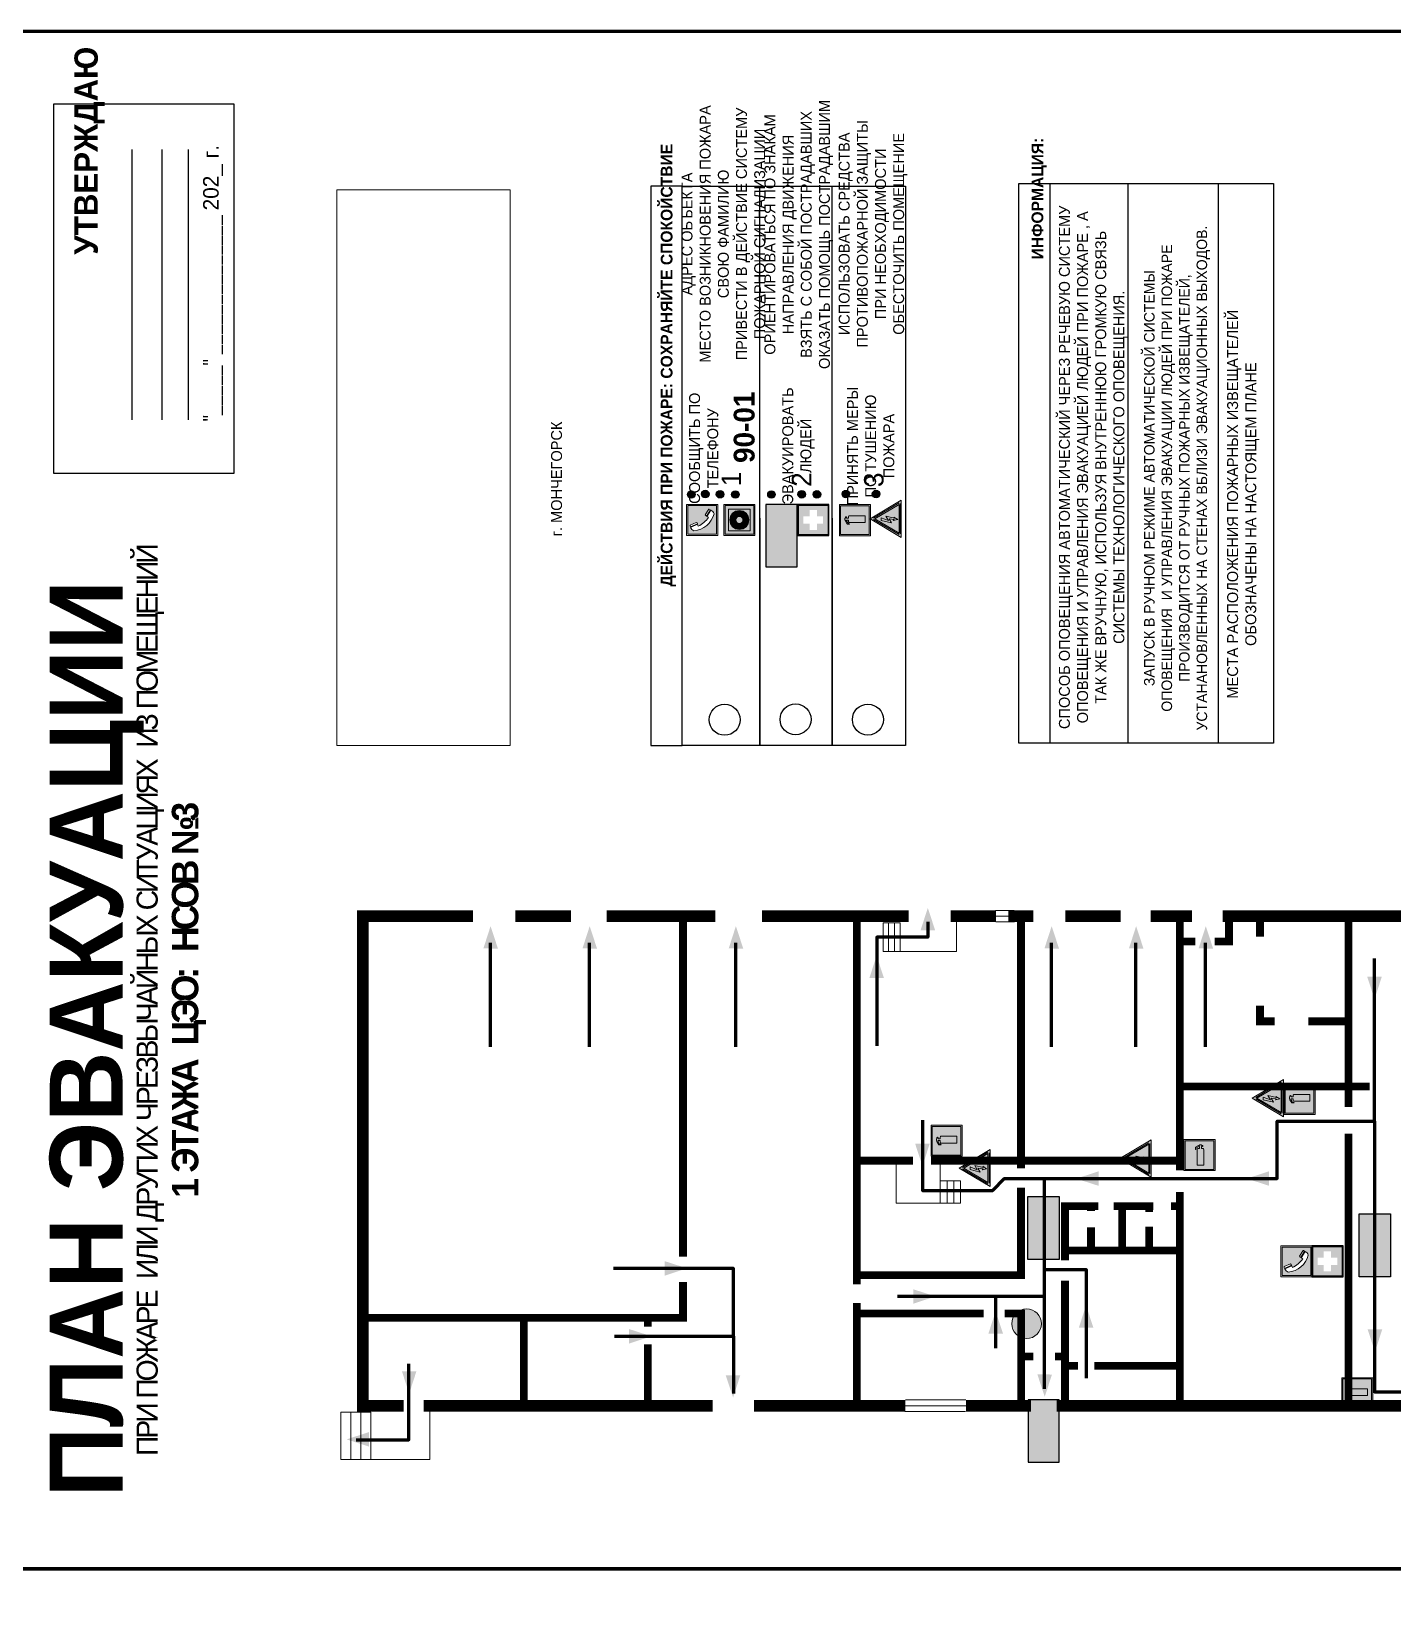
# Model space of a CAD drawing. Header units: millimetres. Extents: x 13114 to 67229, y 22859 to 38520.
# Drawn here: x 21062.5 to 21412.1, y 25845.2 to 26251.9 of the extents above; entities that cross this region are included whole.
import ezdxf

# ---------------------------------------------------------------- set-up
doc = ezdxf.new("R2010")
doc.units = ezdxf.units.MM
doc.layers.add('План_Штампы', color=7, linetype='Continuous')
doc.styles.add('обычный', font='arial.ttf')
picture_1 = doc.add_image_def('image1.jpg', size_in_pixel=(337, 105))

# ---------------------------------------------------------------- blocks, each defined once
blk = doc.blocks.new('A$C3E6D3DDE')
at = {"lineweight": 5}
h = blk.add_hatch(color=40, dxfattribs=at)
h.paths.add_polyline_path([(24.1, 1.45), (16.46, -11.35), (31.74, -11.35)])
h.paths.add_polyline_path([(24.09, -0.46), (30.03, -10.41), (18.14, -10.41)], flags=16)
h.paths.add_polyline_path([(24.54, -3.08), (23.41, -6.02), (25.13, -5.01), (24.33, -8.5), (24.82, -8.27), (23.79, -9.86), (23.4, -8.04), (23.8, -8.43), (24.04, -6.29), (22.39, -7.25), (23.44, -3.08)], flags=0)
h = blk.add_hatch(color=256, dxfattribs=at)
h.paths.add_polyline_path([(24.37, 0.03, 0.567511), (23.82, 0.03), (17.59, -10.4, 0.582454), (17.86, -10.88), (30.32, -10.88, 0.582149), (30.6, -10.4)])
h.paths.add_polyline_path([(24.09, -0.46), (18.14, -10.41), (30.03, -10.41)], flags=16)
h.paths.add_polyline_path([(24.54, -3.08), (23.41, -6.02), (25.13, -5.01), (24.33, -8.5), (24.82, -8.27), (23.79, -9.86), (23.4, -8.04), (23.8, -8.43), (24.04, -6.29), (22.39, -7.25), (23.44, -3.08)], flags=0)
h = blk.add_hatch(color=40, dxfattribs=at)
h.paths.add_polyline_path([(24.09, -0.46), (18.14, -10.41), (30.03, -10.41)])
h.paths.add_polyline_path([(24.82, -8.27), (23.79, -9.86), (23.4, -8.04), (23.8, -8.43), (24.04, -6.29), (22.39, -7.25), (23.44, -3.08), (24.54, -3.08), (23.41, -6.02), (25.13, -5.01), (24.33, -8.5)], flags=16)
at = {"color": 40, "lineweight": 5}
for p, q in [((16.46, -11.35), (24.1, 1.45)), ((24.1, 1.45), (31.74, -11.35))]:
    blk.add_line(p, q, dxfattribs=at)
at = {"lineweight": 5}
for p, q in [((17.59, -10.4), (23.82, 0.03)), ((24.37, 0.03), (30.6, -10.4)), ((18.14, -10.41), (24.09, -0.46)), ((23.44, -3.08), (22.39, -7.25)), ((22.39, -7.25), (24.04, -6.29)), ((23.41, -6.02), (24.54, -3.08)), ((25.13, -5.01), (23.41, -6.02)), ((24.54, -3.08), (23.44, -3.08)), ((24.04, -6.29), (23.8, -8.43)), ((24.09, -0.46), (30.03, -10.41)), ((24.33, -8.5), (25.13, -5.01)), ((17.86, -10.88), (30.32, -10.88)), ((18.14, -10.41), (30.03, -10.41)), ((23.8, -8.43), (23.4, -8.04)), ((23.4, -8.04), (23.79, -9.86)), ((23.79, -9.86), (24.82, -8.27)), ((24.82, -8.27), (24.33, -8.5))]:
    blk.add_line(p, q, dxfattribs=at)
at = {"color": 50, "lineweight": 5}
blk.add_line((31.74, -11.35), (16.46, -11.35), dxfattribs=at)
blk = doc.blocks.new('A$C456E1F9C')
at = {"lineweight": 5}
h = blk.add_hatch(color=242, dxfattribs=at)
h.paths.add_polyline_path([(0.51, -1.47), (0.51, -13.26), (12.29, -13.26), (12.29, -1.47)])
h.paths.add_polyline_path([(5.42, -4.95, -0.254479), (4.78, -5.4), (3.52, -2.53, -0.209735), (4.23, -2.4)], flags=16)
h.paths.add_polyline_path([(8.53, -8.6), (10.87, -10.17), (10.54, -10.76), (8.03, -9.13, -0.192251)], flags=16)
h.paths.add_polyline_path([(4.61, -5.49, 0.005518), (3.87, -5.72, 0.128647), (7.49, -10.01, 0.00809), (7.83, -9.33), (10.47, -10.97, -0.16736), (8.99, -12.25, -0.327862), (1.95, -3.95, -0.166952), (3.36, -2.62)], flags=16)
at = {"color": 242, "lineweight": 5}
for p, q in [((0, -13.77), (0, -0.97)), ((12.8, -0.97), (0, -0.97)), ((4.61, -5.49), (3.36, -2.62)), ((3.52, -2.53), (4.78, -5.4)), ((4.23, -2.4), (5.42, -4.95)), ((12.8, -13.77), (12.8, -0.97)), ((7.83, -9.33), (10.47, -10.97)), ((8.03, -9.13), (10.54, -10.76)), ((10.81, -10.12), (8.53, -8.6)), ((10.54, -10.76), (10.8, -10.3)), ((10.8, -10.3), (10.81, -10.12)), ((0, -13.77), (12.8, -13.77))]:
    blk.add_line(p, q, dxfattribs=at)
blk.add_lwpolyline([(0.51, -1.47), (12.29, -1.47), (12.29, -13.26), (0.51, -13.26)], close=True, dxfattribs=at)
for centre, radius, start, end in [((4.59, -5.34), 2.99, 114.28453, 152.19739), ((11.12, -3.31), 9.19, 183.99153, 256.60086), ((4.02, -3.27), 0.891, 76.32839, 123.70924), ((14.98, -39.1), 35.17, 107.14873, 108.41345), ((13.86, -0.94), 11.08, 205.55365, 234.87622), ((4.68, -4.59), 0.824, 276.9621, 334.07228), ((-13.31, 0.8), 23.44, 332.54871, 334.40268), ((8.94, -9.5), 0.989, 114.40924, 157.93883), ((7.87, -9.46), 3, 291.92908, 329.9329)]:
    blk.add_arc(centre, radius, start, end, dxfattribs=at)
blk = doc.blocks.new('A$C54414219')
at = {"true_color": 0xffffff}
h = blk.add_hatch(color=7, dxfattribs=at)
h.paths.add_polyline_path([(2.39, -9.45), (2.39, -18.3), (11.23, -18.3), (11.23, -9.45)], flags=0)
h.paths.add_polyline_path([(10.71, -13.87, -1), (2.92, -13.87, -1)], flags=0)
h.paths.add_polyline_path([(8.3, -13.87, -1), (5.33, -13.87, -1)], flags=0)
h.paths.add_polyline_path([(0.41, -7.47), (0.41, -20.27), (13.21, -20.27), (13.21, -7.47)])
h.paths.add_polyline_path([(0.92, -19.77), (12.71, -19.77), (12.71, -7.98), (0.92, -7.98)], flags=16)
h.paths.add_polyline_path([(11.23, -9.45), (11.23, -18.3), (2.39, -18.3), (2.39, -9.45)], flags=0)
at = {"lineweight": 5}
h = blk.add_hatch(color=242, dxfattribs=at)
h.paths.add_polyline_path([(12.71, -7.98), (0.92, -7.98), (0.92, -19.77), (12.71, -19.77)])
h.paths.add_polyline_path([(11.23, -18.3), (2.39, -18.3), (2.39, -9.45), (11.23, -9.45)], flags=16)
h.paths.add_polyline_path([(10.71, -13.87, -1), (2.92, -13.87, -1)], flags=0)
h.paths.add_polyline_path([(8.3, -13.87, -1), (5.33, -13.87, -1)], flags=0)
at = {"true_color": 0xffffff}
h = blk.add_hatch(color=7, dxfattribs=at)
h.paths.add_polyline_path([(2.39, -9.45), (2.39, -18.3), (11.23, -18.3), (11.23, -9.45)])
h.paths.add_polyline_path([(10.71, -13.87, -1), (2.92, -13.87, -1)], flags=16)
h.paths.add_polyline_path([(8.3, -13.87, -1), (5.33, -13.87, -1)], flags=0)
at = {"lineweight": 5}
h = blk.add_hatch(color=242, dxfattribs=at)
h.paths.add_polyline_path([(2.92, -13.87, 1), (10.71, -13.87, 1)])
h.paths.add_polyline_path([(8.3, -13.87, -1), (5.33, -13.87, -1)], flags=16)
at = {"color": 242, "lineweight": 5}
for p, q in [((0.41, -20.27), (0.41, -7.47)), ((0.41, -7.47), (13.21, -7.47)), ((0.41, -7.47), (13.21, -7.47)), ((13.21, -20.27), (13.21, -7.47)), ((0.41, -20.27), (13.21, -20.27))]:
    blk.add_line(p, q, dxfattribs=at)
for points in [[(0.92, -7.98), (12.71, -7.98), (12.71, -19.77), (0.92, -19.77)], [(2.39, -9.45), (11.23, -9.45), (11.23, -18.3), (2.39, -18.3)]]:
    blk.add_lwpolyline(points, close=True, dxfattribs=at)
for radius in [3.89, 1.49]:
    blk.add_circle((6.81, -13.87), radius, dxfattribs=at)
blk = doc.blocks.new('A$C32E8229D')
at = {"true_color": 0xffffff}
blk.add_hatch(color=7, dxfattribs=at).paths.add_polyline_path([(0, 0), (0, -8), (16, -8), (16, 0)])
h = blk.add_hatch(color=126)
h.paths.add_polyline_path([(0.2, -0.2), (15.8, -0.2), (15.8, -7.8), (0.2, -7.8)])
h.paths.add_polyline_path([(13.49, -2.05), (12.08, -2.05), (11.37, -2.63, 0.162397), (11.29, -2.84), (11.29, -3.63), (10.35, -3.63), (10.35, -4.05), (11.68, -4.05), (11.68, -3.48), (12.26, -4.28), (11.29, -5.1), (11.29, -6.78), (11.85, -6.78), (11.85, -5.44), (12.8, -4.64), (12.8, -5.94), (14.46, -5.94), (14.46, -5.39), (13.45, -5.39), (13.45, -3.97), (12.46, -2.59), (13.15, -2.59), (13.69, -3.34), (14.18, -3)], flags=16)
h.paths.add_polyline_path([(10.74, -1.82, 1), (11.8, -1.82, 1)], flags=16)
h.paths.add_polyline_path([(9.39, -3.59), (5.99, -3.59), (6.56, -3.03), (5.91, -3.03), (5.1, -3.83), (5.91, -4.64), (6.56, -4.64), (5.99, -4.09), (9.39, -4.09)], flags=16)
h.paths.add_polyline_path([(4.29, -1.08), (1.72, -1.08), (1.72, -6.6), (4.29, -6.6)], flags=16)
at = {"color": 126}
blk.add_lwpolyline([(16, -8), (0, -8), (0, 0), (16, 0)], close=True, dxfattribs=at)
blk = doc.blocks.new('A$C18900ED3')
h = blk.add_hatch(color=126)
h.paths.add_polyline_path([(-0.18, -0.18), (-7.02, -0.18), (-7.02, -7.02), (-0.18, -7.02)])
h.paths.add_polyline_path([(-5.89, -4.46), (-5.89, -2.77), (-4.46, -2.77), (-4.46, -1.31), (-2.77, -1.31), (-2.77, -2.77), (-1.33, -2.77), (-1.33, -4.46), (-2.77, -4.46), (-2.77, -5.89), (-4.46, -5.89), (-4.46, -4.46)], flags=16)
at = {"color": 126}
for p, q in [((-7.2, 0), (-7.2, -7.2)), ((0, 0), (-7.2, 0)), ((0, -7.2), (0, 0)), ((-7.02, -7.02), (-7.02, -0.18)), ((-7.02, -0.18), (-0.18, -0.18)), ((-0.18, -0.18), (-0.18, -7.02)), ((-7.2, -7.2), (0, -7.2)), ((-0.18, -7.02), (-7.02, -7.02))]:
    blk.add_line(p, q, dxfattribs=at)
blk = doc.blocks.new('A$C3AD82952')
at = {"true_color": 0xf5f5ff}
h = blk.add_hatch(color=7, dxfattribs=at)
h.dxf.hatch_style = 1
h.paths.add_polyline_path([(8.21, 8.73, 0.414214), (7.89, 9.05), (7.22, 9.05), (7.22, 9.92), (7.59, 9.92, 1), (7.57, 10.36), (7.22, 10.36), (7.22, 10.6), (6.43, 10.6), (6.43, 10.36), (6.01, 10.36), (4.74, 9.59), (4.74, 8.69), (4.98, 8.73), (4.98, 9.26), (6.12, 9.91), (6.43, 9.91), (6.43, 9.05), (5.76, 9.05, 0.414214), (5.44, 8.73), (5.44, 2.2), (8.21, 2.2)], flags=0)
h.paths.add_polyline_path([(12.8, 12.8), (0, 12.8), (0, 0), (12.8, 0)])
h.paths.add_polyline_path([(0.51, 12.29), (12.29, 12.29), (12.29, 0.51), (0.51, 0.51)], flags=16)
h.paths.add_polyline_path([(4.74, 9.59), (6.01, 10.36), (6.43, 10.36), (6.43, 10.6), (7.22, 10.6), (7.22, 10.36), (7.59, 10.36, -0.94586), (7.59, 9.92), (7.22, 9.92), (7.22, 9.05), (7.89, 9.05, -0.414214), (8.21, 8.73), (8.21, 2.2), (5.44, 2.2), (5.44, 8.73, -0.414214), (5.76, 9.05), (6.43, 9.05), (6.43, 9.91), (6.12, 9.91), (4.98, 9.26), (4.98, 8.73), (4.74, 8.69)], flags=0)
h = blk.add_hatch(color=242)
h.dxf.hatch_style = 1
h.paths.add_polyline_path([(12.29, 12.29), (0.51, 12.29), (0.51, 0.51), (12.29, 0.51)])
h.paths.add_polyline_path([(4.74, 8.69), (4.74, 9.59), (6.01, 10.36), (6.43, 10.36), (6.43, 10.6), (7.22, 10.6), (7.22, 10.36), (7.59, 10.36, -0.94586), (7.59, 9.92), (7.22, 9.92), (7.22, 9.05), (7.89, 9.05, -0.414214), (8.21, 8.73), (8.21, 2.2), (5.44, 2.2), (5.44, 8.73, -0.414214), (5.76, 9.05), (6.43, 9.05), (6.43, 9.91), (6.12, 9.91), (4.98, 9.26), (4.98, 8.73)], flags=16)
h = blk.add_hatch(color=7, dxfattribs=at)
h.dxf.hatch_style = 1
h.paths.add_polyline_path([(8.21, 8.73, 0.414214), (7.89, 9.05), (7.22, 9.05), (7.22, 9.92), (7.59, 9.92, 1), (7.57, 10.36), (7.22, 10.36), (7.22, 10.6), (6.43, 10.6), (6.43, 10.36), (6.01, 10.36), (4.74, 9.59), (4.74, 8.69), (4.98, 8.73), (4.98, 9.26), (6.12, 9.91), (6.43, 9.91), (6.43, 9.05), (5.76, 9.05, 0.414214), (5.44, 8.73), (5.44, 2.2), (8.21, 2.2)])
at = {"color": 242, "lineweight": 5}
for p, q in [((0, 0), (0, 12.8)), ((0, 12.8), (12.8, 12.8)), ((6.01, 10.36), (4.74, 9.59)), ((4.74, 9.59), (4.74, 8.69)), ((4.74, 8.69), (4.98, 8.73)), ((4.98, 9.26), (6.12, 9.91)), ((4.98, 8.73), (4.98, 9.26)), ((5.44, 2.2), (5.44, 8.73)), ((5.76, 9.05), (6.43, 9.05)), ((6.01, 10.36), (6.43, 10.36)), ((6.12, 9.91), (6.43, 9.91)), ((7.22, 10.6), (6.43, 10.6)), ((6.43, 10.6), (6.43, 10.36)), ((6.43, 9.91), (6.43, 9.05)), ((7.22, 10.36), (7.22, 10.6)), ((7.59, 10.36), (7.22, 10.36)), ((7.22, 9.05), (7.22, 9.92)), ((7.59, 9.92), (7.22, 9.92)), ((7.89, 9.05), (7.22, 9.05)), ((8.21, 2.2), (8.21, 8.73)), ((12.8, 0), (12.8, 12.8)), ((0, 0), (12.8, 0)), ((5.44, 2.2), (8.21, 2.2))]:
    blk.add_line(p, q, dxfattribs=at)
blk.add_lwpolyline([(0.51, 12.29), (12.29, 12.29), (12.29, 0.51), (0.51, 0.51)], close=True, dxfattribs=at)
for centre, radius, start, end in [((5.76, 8.73), 0.32, 90, 180), ((7.58, 10.14), 0.223, 273.18746, 86.81254), ((7.89, 8.73), 0.32, 0, 90)]:
    blk.add_arc(centre, radius, start, end, dxfattribs=at)
blk = doc.blocks.new('A$C7B8C2D5B')
at = {"lineweight": 0}
h = blk.add_hatch(color=5, dxfattribs=at)
h.dxf.hatch_style = 1
h.paths.add_polyline_path([(1.4, -3.02, 1), (-2.11, -3.02, 1)])
at = {"color": 5, "lineweight": 0}
blk.add_circle((-0.36, -3.02), 1.75, dxfattribs=at)
blk = doc.blocks.new('A$C7B4425F7')
at = {"true_color": 0xffffff}
blk.add_hatch(color=7, dxfattribs=at).paths.add_polyline_path([(0, 0), (-16, 0), (-16, -8), (0, -8)])
h = blk.add_hatch(color=126)
h.paths.add_polyline_path([(-0.2, -0.2), (-15.8, -0.2), (-15.8, -7.8), (-0.2, -7.8)])
h.paths.add_polyline_path([(-11.76, -2.03), (-11.76, -3.66), (-11.17, -3.66, -0.568275), (-11.17, -6.18), (-12.58, -6.18), (-12.58, -2.03)], flags=16)
h.paths.add_polyline_path([(-13.33, -4.12, -0.495768), (-13.59, -6.18), (-15.03, -6.18), (-15.03, -2.03), (-13.59, -2.03, -0.487973)], flags=16)
h.paths.add_polyline_path([(-10.25, -2.03), (-9.48, -2.03), (-9.48, -6.18), (-10.25, -6.18)], flags=16)
h.paths.add_polyline_path([(-13.84, -3.69), (-14.24, -3.69), (-14.24, -3.03), (-13.9, -3.03, -0.692621)], flags=0)
h.paths.add_polyline_path([(-9.15, -2.03), (-8.4, -2.03), (-8.04, -3.07), (-7.68, -2.03), (-6.93, -2.03), (-7.64, -4.1), (-6.93, -6.18), (-7.68, -6.18), (-8.04, -5.14), (-8.4, -6.18), (-9.15, -6.18), (-8.44, -4.1)], flags=16)
h.paths.add_polyline_path([(-11.76, -4.46), (-11.42, -4.46, -0.692621), (-11.36, -5.12), (-11.76, -5.12)], flags=0)
h.paths.add_polyline_path([(-13.9, -5.2), (-14.24, -5.2), (-14.24, -4.55), (-13.84, -4.55, -0.708038)], flags=0)
edge = h.paths.add_edge_path(flags=16)
edge.add_ellipse((-5.51, -4.08), major_axis=(0, 2.05), ratio=0.586184, start_angle=0, end_angle=360)
edge = h.paths.add_edge_path(flags=0)
edge.add_ellipse((-5.51, -4.08), major_axis=(0, 1.14), ratio=0.454828, start_angle=0, end_angle=360)
h.paths.add_polyline_path([(-4.13, -4.96, 0.377264), (-3.48, -4.52, 0.0555), (-3.16, -2.03), (-1.66, -2.03), (-1.66, -4.96), (-0.96, -4.96), (-0.96, -7.01), (-1.75, -7.01), (-1.75, -6.18), (-3.3, -6.18), (-3.3, -7.02), (-4.13, -7.02)], flags=16)
h.paths.add_polyline_path([(-2.73, -2.91), (-2.28, -2.91), (-2.28, -4.96), (-3.05, -4.96, 0.079136)], flags=0)
at = {"color": 126}
blk.add_lwpolyline([(-16, -8), (0, -8), (0, 0), (-16, 0)], close=True, dxfattribs=at)

msp = doc.modelspace()

# ---------------------------------------------------------------- hatches: boundary and pattern name
at = {"lineweight": 0}
h = msp.add_hatch(color=256, dxfattribs=at)
h.dxf.hatch_style = 1
h.paths.add_polyline_path([(21232.02, 26132.03, 1), (21232.02, 26133.96, 1)])
h = msp.add_hatch(color=256, dxfattribs=at)
h.dxf.hatch_style = 1
h.paths.add_polyline_path([(21235.6, 26132.13, 1), (21235.6, 26134.06, 1)])
h = msp.add_hatch(color=256, dxfattribs=at)
h.dxf.hatch_style = 1
h.paths.add_polyline_path([(21239.41, 26132.09, 1), (21239.41, 26134.03, 1)])
h = msp.add_hatch(color=256, dxfattribs=at)
h.dxf.hatch_style = 1
h.paths.add_polyline_path([(21243.34, 26132.01, 1), (21243.34, 26133.94, 1)])
h = msp.add_hatch(color=256, dxfattribs=at)
h.dxf.hatch_style = 1
h.paths.add_polyline_path([(21252.61, 26132.02, 1), (21252.61, 26133.96, 1)])
h = msp.add_hatch(color=256, dxfattribs=at)
h.dxf.hatch_style = 1
h.paths.add_polyline_path([(21260.39, 26132.06, 1), (21260.39, 26134, 1)])
h = msp.add_hatch(color=256, dxfattribs=at)
h.dxf.hatch_style = 1
h.paths.add_polyline_path([(21264.29, 26132.06, 1), (21264.29, 26133.99, 1)])
h = msp.add_hatch(color=256, dxfattribs=at)
h.dxf.hatch_style = 1
h.paths.add_polyline_path([(21271.71, 26132.11, 1), (21271.71, 26134.05, 1)])
h = msp.add_hatch(color=256, dxfattribs=at)
h.dxf.hatch_style = 1
h.paths.add_polyline_path([(21279.48, 26132.12, 1), (21279.48, 26134.05, 1)])

# ---------------------------------------------------------------- linework, layer by layer
at = {"color": 6, "lineweight": 100}
for points in [[(21045.35, 25856.92), (21645.35, 25856.92), (21645.35, 26251.92), (21045.35, 26251.92)], [(21045.35, 25461.92), (21645.35, 25461.92), (21645.35, 25856.92), (21045.35, 25856.92)]]:
    msp.add_lwpolyline(points, close=True, dxfattribs=at)
for points in [[(21068.27, 26138.38), (21068.27, 26233.39), (21114.48, 26233.39), (21114.48, 26138.38)], [(21229.67, 26068.48), (21229.67, 26212.25), (21221.61, 26212.25), (21221.61, 26068.48)], [(21229.67, 26068.48), (21229.67, 26212.25), (21287.06, 26212.25), (21287.06, 26068.48)]]:
    msp.add_lwpolyline(points, close=True)
for points in [[(21088.32, 26152.14), (21088.32, 26221.66)], [(21096.08, 26152.14), (21096.08, 26221.66)], [(21102.87, 26152.14), (21102.87, 26221.66)], [(21249.66, 26126.9), (21249.66, 26068.48), (21249.66, 26212.25)], [(21268.24, 26126.9), (21268.24, 26068.48), (21268.24, 26212.25)]]:
    msp.add_lwpolyline(points)
at = {"color": 0}
msp.add_lwpolyline([(21316.19, 26069.13), (21316.19, 26212.89), (21381.64, 26212.89), (21381.64, 26069.13)], close=True, dxfattribs=at)
for points in [[(21324.24, 26069.13), (21324.24, 26212.89)], [(21344.24, 26069.13), (21344.24, 26212.89)], [(21367.49, 26069.13), (21367.49, 26212.89)]]:
    msp.add_lwpolyline(points, dxfattribs=at)
at = {"lineweight": 100, "const_width": 3}
for points in [[(21175.93, 26024.65), (21147.64, 26024.65), (21147.64, 25898.84), (21158.1, 25898.84)], [(21201.1, 26024.65), (21186.8, 26024.65)], [(21238.2, 26024.65), (21210.3, 26024.65)], [(21287.87, 26024.65), (21250.17, 26024.65)], [(21310.33, 26024.65), (21298.69, 26024.65)], [(21319.93, 26024.65), (21313.49, 26024.65)], [(21342.33, 26024.65), (21328.11, 26024.65)], [(21360.63, 26024.65), (21350, 26024.65)], [(21589.33, 26024.65), (21368.5, 26024.65)], [(21163.21, 25898.84), (21237.47, 25898.84)], [(21248.13, 25898.84), (21287.04, 25898.84)], [(21302.58, 25898.84), (21319.32, 25898.84)], [(21325.88, 25898.84), (21432.78, 25898.84)]]:
    msp.add_lwpolyline(points, dxfattribs=at)
at = {"lineweight": 0, "const_width": 2}
for points in [[(21229.87, 25937.17), (21229.87, 26024.38)], [(21274.53, 25930.06), (21274.53, 26023.7)], [(21293.59, 25961.8), (21357.52, 25961.8), (21357.52, 25959.34), (21357.52, 26024.54)], [(21316.71, 26024.2), (21316.71, 25959.84)], [(21366.48, 26018.15), (21370.18, 26018.15), (21370.18, 26025.1)], [(21378.14, 26024.42), (21378.14, 26019.38)], [(21390.51, 25997.6), (21400.85, 25997.6), (21400.85, 26023.43), (21400.85, 25975.61)], [(21357.52, 26018.15), (21361.55, 26018.15)], [(21378.14, 26001.61), (21378.14, 25997.6), (21381.86, 25997.6)], [(21406.29, 25980.88), (21357.52, 25980.88)], [(21400.85, 25968.74), (21400.85, 25898.79)], [(21274.53, 25961.8), (21289, 25961.8)], [(21316.71, 25954.84), (21316.71, 25932.41), (21274.53, 25932.41)], [(21355.3, 25950.09), (21357.52, 25950.09), (21357.52, 25953.77), (21357.52, 25899.51), (21357.52, 25909.08), (21335.6, 25909.08)], [(21328.04, 25936.16), (21328.04, 25950.09), (21336.57, 25950.09)], [(21334.72, 25950.09), (21334.72, 25948.87)], [(21340.52, 25950.09), (21350.72, 25950.09)], [(21342.69, 25950.09), (21342.69, 25938.74)], [(21349.67, 25950.09), (21349.67, 25948.59)], [(21334.72, 25938.74), (21334.72, 25944.68)], [(21349.67, 25938.74), (21349.67, 25944.82)], [(21328.04, 25938.74), (21357.52, 25938.74)], [(21147.94, 25921.4), (21229.87, 25921.4), (21229.87, 25930.63)], [(21328.04, 25898.94), (21328.04, 25930.96)], [(21188.98, 25898.84), (21188.98, 25921.4)], [(21220.87, 25921.44), (21220.87, 25919.17)], [(21274.53, 25898.84), (21274.53, 25925.2)], [(21274.53, 25922.56), (21307.11, 25922.56)], [(21312.54, 25922.56), (21316.74, 25922.56), (21316.74, 25898.18)], [(21220.87, 25914.63), (21220.87, 25899.66)], [(21316.74, 25911.51), (21319.89, 25911.51)], [(21328.04, 25911.51), (21325.45, 25911.51)], [(21328.04, 25909.08), (21331.36, 25909.08)]]:
    msp.add_lwpolyline(points, dxfattribs=at)
at = {"lineweight": 0}
for points in [[(21310.21, 26026.12), (21314.98, 26026.12)], [(21310.33, 26024.65), (21315.1, 26024.65)], [(21281.27, 26015.57), (21300.17, 26015.57), (21300.17, 26023.55)], [(21310.29, 26023.19), (21315.06, 26023.19)], [(21295.98, 25950.86), (21284.65, 25950.86), (21284.65, 25961.56)], [(21295.98, 25956.66), (21295.98, 25961.34)], [(21142, 25885.05), (21164.8, 25885.05), (21164.8, 25898.34)], [(21287.02, 25900.33), (21302.55, 25900.33)], [(21287.04, 25898.84), (21302.58, 25898.84)], [(21286.91, 25897.38), (21302.45, 25897.38)]]:
    msp.add_lwpolyline(points, dxfattribs=at)
at = {"color": 126, "lineweight": 100, "true_color": 0x008754}
for points in [[(21292.75, 26023.14), (21292.75, 26019.21), (21279.67, 26019.21), (21279.67, 25991.3)], [(21180.31, 26017.77), (21180.31, 25991.08)], [(21205.77, 26017.77), (21205.77, 25991.08)], [(21243.34, 26017.77), (21243.34, 25991.08)], [(21324.47, 26017.77), (21324.47, 25991.08)], [(21346.17, 26017.77), (21346.17, 25991.08)], [(21364.07, 26017.77), (21364.07, 25991.08)], [(21407.58, 25971.98), (21407.58, 26013.77)], [(21291.45, 25972.22), (21291.45, 25954.18), (21309.46, 25954.18), (21312.47, 25957.25), (21382.57, 25957.25), (21382.57, 25971.98), (21407.58, 25971.98), (21407.58, 25902.44), (21435.68, 25902.44), (21435.68, 25886.57)], [(21322.77, 25903.2), (21322.77, 25957.25)], [(21242.82, 25916.73), (21242.82, 25934.13), (21212, 25934.13)], [(21333.54, 25905.89), (21333.54, 25933.77), (21322.77, 25933.77)], [(21285.01, 25926.98), (21322.77, 25926.98)], [(21310.17, 25926.98), (21310.17, 25913.65)], [(21212.29, 25916.73), (21242.82, 25916.73), (21242.82, 25901.97)], [(21145.87, 25890.08), (21159.48, 25890.08), (21159.48, 25909.64)]]:
    msp.add_lwpolyline(points, dxfattribs=at)
at = {"lineweight": 0}
for points in [[(21281.27, 26022.91), (21282.72, 26022.91), (21282.72, 26015.57), (21281.27, 26015.57)], [(21282.72, 26022.91), (21284.18, 26022.91), (21284.18, 26015.57), (21282.72, 26015.57)], [(21284.18, 26022.91), (21285.64, 26022.91), (21285.64, 26015.57), (21284.18, 26015.57)], [(21295.98, 25956.66), (21297.72, 25956.66), (21297.72, 25950.86), (21295.98, 25950.86)], [(21297.72, 25956.66), (21299.46, 25956.66), (21299.46, 25950.86), (21297.72, 25950.86)], [(21299.46, 25956.66), (21301.2, 25956.66), (21301.2, 25950.86), (21299.46, 25950.86)], [(21142, 25897.21), (21144.55, 25897.21), (21144.55, 25885.05), (21142, 25885.05)], [(21144.55, 25897.21), (21147.1, 25897.21), (21147.1, 25885.05), (21144.55, 25885.05)], [(21147.1, 25897.21), (21149.65, 25897.21), (21149.65, 25885.05), (21147.1, 25885.05)]]:
    msp.add_lwpolyline(points, close=True, dxfattribs=at)
for centre, radius in [((21232.02, 26132.99), 0.966), ((21235.6, 26133.1), 0.966), ((21239.41, 26133.06), 0.966), ((21243.34, 26132.98), 0.966), ((21252.61, 26132.99), 0.966), ((21260.39, 26133.03), 0.966), ((21264.29, 26133.02), 0.966), ((21271.71, 26133.08), 0.966), ((21279.48, 26133.09), 0.966), ((21240.58, 26075.11), 3.98), ((21258.81, 26075.2), 3.98), ((21277.39, 26075.14), 3.98)]:
    msp.add_circle(centre, radius)
at = {"layer": 'План_Штампы', "color": 126, "true_color": 0x008754}
for points in [[(21294.67, 26021.01), (21290.93, 26021.02), (21292.78, 26026.76)], [(21182.33, 26016.32), (21178.59, 26016.33), (21180.44, 26022.07)], [(21207.79, 26016.32), (21204.05, 26016.33), (21205.91, 26022.07)], [(21245.36, 26016.32), (21241.62, 26016.33), (21243.47, 26022.07)], [(21326.49, 26016.32), (21322.75, 26016.33), (21324.61, 26022.07)], [(21348.19, 26016.32), (21344.46, 26016.33), (21346.31, 26022.07)], [(21366.09, 26016.32), (21362.35, 26016.33), (21364.21, 26022.07)], [(21281.51, 26008.73), (21277.77, 26008.73), (21279.63, 26014.47)], [(21405.68, 26009.07), (21409.42, 26009.06), (21407.56, 26003.32)], [(21289.52, 25966.18), (21293.26, 25966.17), (21291.41, 25960.43)], [(21336.67, 25959.07), (21336.66, 25955.34), (21330.92, 25957.19)], [(21380.48, 25959.09), (21380.47, 25955.35), (21374.73, 25957.2)], [(21225.16, 25932.25), (21225.17, 25935.99), (21230.91, 25934.14)], [(21289.02, 25925.04), (21289.03, 25928.77), (21294.76, 25926.92)], [(21312.1, 25917.38), (21308.36, 25917.39), (21310.21, 25923.12)], [(21335.33, 25918.88), (21331.59, 25918.89), (21333.44, 25924.63)], [(21216.01, 25914.8), (21216.02, 25918.54), (21221.75, 25916.69)], [(21405.79, 25918.45), (21409.53, 25918.44), (21407.67, 25912.7)], [(21157.65, 25907.71), (21161.39, 25907.7), (21159.54, 25901.97)], [(21240.86, 25906.67), (21244.6, 25906.66), (21242.75, 25900.93)], [(21320.94, 25906.87), (21324.68, 25906.86), (21322.82, 25901.12)], [(21149.21, 25892.07), (21149.2, 25888.34), (21143.47, 25890.19)]]:
    msp.add_solid(points, dxfattribs=at)

# ---------------------------------------------------------------- block references
at = {"rotation": 90}
for name, p, xscale, yscale, zscale in [('A$C456E1F9C', (21230.2, 26122.44), 0.625, 0.625, 0.625), ('A$C54414219', (21235.69, 26122.18), 0.625, 0.625, 0.625), ('A$C18900ED3', (21259.34, 26130.44), 1.111111111007631, 1.111111111007631, 1.111111111007631), ('A$C3AD82952', (21278.07, 26122.39), 0.625, 0.625, 0.625), ('A$C3E6D3DDE', (21278.88, 26111.68), 0.625, 0.625, 0.625), ('A$C3E6D3DDE', (21377.05, 25962.82), 0.625, 0.625, 0.625), ('A$C3AD82952', (21392.3, 25973.67), 0.625, 0.625, 0.625), ('A$C3AD82952', (21301.61, 25962.94), 0.625, 0.625, 0.625), ('A$C3E6D3DDE', (21343.06, 25947.3), 0.625, 0.625, 0.625), ('A$C3E6D3DDE', (21301.71, 25944.86), 0.625, 0.625, 0.625), ('A$C456E1F9C', (21382.88, 25931.94), 0.625, 0.625, 0.625), ('A$C3AD82952', (21407.13, 25898.04), 0.625, 0.625, 0.625)]:
    msp.add_blockref(name, p, dxfattribs=dict(at, xscale=xscale, yscale=yscale, zscale=zscale))
at = {"xscale": -1, "rotation": 90}
msp.add_blockref('A$C32E8229D', (21251.19, 26130.44), dxfattribs=at)
for name, p, xscale, yscale, zscale in [('A$C3AD82952', (21358.57, 25959.26), 0.625, 0.625, 0.625), ('A$C18900ED3', (21399.48, 25939.94), 1.111111111007631, 1.111111111007631, 1.111111111007631), ('A$C7B8C2D5B', (21318.95, 25926.49), 2.177419353276491, 2.177419353276491, 2.177419353276491)]:
    msp.add_blockref(name, p, dxfattribs=dict(xscale=xscale, yscale=yscale, zscale=zscale))
at = {"layer": 'План_Штампы', "color": 126, "true_color": 0x008754, "xscale": 1.012510887696, "yscale": 1.012510887696, "zscale": 1.012510887696, "rotation": 89.99786532371438}
for p in [(21318.46, 25936.39), (21403.58, 25931.94)]:
    msp.add_blockref('A$C32E8229D', p, dxfattribs=at)
at = {"layer": 'План_Штампы', "rotation": 90}
msp.add_blockref('A$C7B4425F7', (21318.54, 25900.35), dxfattribs=at)

# ---------------------------------------------------------------- texts
at = {"lineweight": 0, "rotation": 90, "style": 'обычный'}
for s, insert, char_height, width, attachment_point in [('\\pi-18,l18,t18;{\\fProxima Nova Rg|b1|i0|c204|p2;УТВЕРЖДАЮ\\H1.1997x; }', (21077.39, 26221.33), 6, 126.6484, 5), ('\\pi-8.4,l8.4,t8.4;{\\fProxima Nova Rg|b0|i0|c204|p2;АДРЕС ОБЪЕКТА\\PМЕСТО ВОЗНИКНОВЕНИЯ ПОЖАРА \\PСВОЮ ФАМИЛИЮ\\PПРИВЕСТИ В ДЕЙСТВИЕ СИСТЕМУ \\PПОЖАРНОЙ СИГНАЛИЗАЦИИ}', (21240.65, 26199.94), 2.8, 126.6484, 5), ('\\pi-8.4,l8.4,t8.4;{\\fProxima Nova Rg|b0|i0|c204|p2;ОРИЕНТИРОВАТЬСЯ ПО ЗНАКАМ \\PНАПРАВЛЕНИЯ ДВИЖЕНИЯ\\PВЗЯТЬ С СОБОЙ ПОСТРАДАВШИХ\\PОКАЗАТЬ ПОМОЩЬ ПОСТРАДАВШИМ}', (21259.62, 26199.8), 2.8, 126.6484, 5), ('\\pi-8.4,l8.4,t8.4;{\\fProxima Nova Rg|b0|i0|c204|p2;ИСПОЛЬЗОВАТЬ СРЕДСТВА \\PПРОТИВОПОЖАРНОЙ ЗАЩИТЫ \\PПРИ НЕОБХОДИМОСТИ \\PОБЕСТОЧИТЬ ПОМЕЩЕНИЕ}', (21278.7, 26199.96), 2.8, 126.6484, 5), ('{\\fProxima Nova Rg|b1|i0|c204|p2;ИНФОРМАЦИЯ:\\H1.1997x; }', (21321.38, 26209.03), 3, 175.1736, 5), ('{\\fArial Narrow|b0|i0|c204|p34;"_____" ______________ \\fProxima Nova Rg|b0|i0|c204|p2;202_ г. }', (21109.15, 26187.29), 4, 78.6503, 5), ('{\\fProxima Nova Rg|b1|i0|c204|p2;ДЕЙСТВИЯ ПРИ ПОЖАРЕ: СОХРАНЯЙТЕ СПОКОЙСТВИЕ\\H1.6644x; }', (21226.11, 26166.2), 3, 175.1736, 5), ('{\\fProxima Nova Rg|b0|i0|c204|p2;СПОСОБ ОПОВЕЩЕНИЯ АВТОМАТИЧЕСКИЙ ЧЕРЕЗ РЕЧЕВУЮ СИСТЕМУ ОПОВЕЩЕНИЯ И УПРАВЛЕНИЯ ЭВАКУАЦИЕЙ ЛЮДЕЙ ПРИ ПОЖАРЕ , А ТАК ЖЕ ВРУЧНУЮ, ИСПОЛЬЗУЯ ВНУТРЕННЮЮ ГРОМКУЮ СВЯЗЬ СИСТЕМЫ ТЕХНОЛОГИЧЕСКОГО ОПОВЕЩЕНИЯ.}', (21335.28, 26139.98), 2.8, 137.0334, 5), ('{\\fProxima Nova Rg|b0|i0|c204|p2;\\P\\pt8.1;ЗАПУСК В РУЧНОМ РЕЖИМЕ АВТОМАТИЧЕСКОЙ СИСТЕМЫ ОПОВЕЩЕНИЯ  И УПРАВЛЕНИЯ ЭВАКУАЦИИ ЛЮДЕЙ ПРИ ПОЖАРЕ ПРОИЗВОДИТСЯ ОТ РУЧНЫХ ПОЖАРНЫХ ИЗВЕЩАТЕЛЕЙ, УСТАНАНОВЛЕННЫХ НА СТЕНАХ ВБЛИЗИ ЭВАКУАЦИОННЫХ ВЫХОДОВ. }', (21354.58, 26137.2), 2.7, 131.4512, 5), ('\\pt8.4;{\\fProxima Nova Rg|b0|i0|c204|p2;\\PМЕСТА РАСПОЛОЖЕНИЯ ПОЖАРНЫХ ИЗВЕЩАТЕЛЕЙ ОБОЗНАЧЕНЫ НА НАСТОЯЩЕМ ПЛАНЕ}', (21371.5, 26130.5), 2.8, 118.5618, 5), ('{\\fProxima Nova Rg|b0|i0|c204|p2;СООБЩИТЬ ПО \\PТЕЛЕФОНУ}', (21235.21, 26144.87), 2.8, 126.6484, 5), ('{\\fProxima Nova Rg|b1|i0|c204|p2;\\H1.0714x;90-01\\fProxima Nova Rg|b0|i0|c204|p2;\\H0.93331x; \\H1.3449x; }', (21245.63, 26150.25), 5, 126.6484, 5), ('{\\fProxima Nova Rg|b0|i0|c204|p2;ЭВАКУИРОВАТЬ \\PЛЮДЕЙ}', (21259.53, 26145.47), 2.8, 126.6484, 5), ('{\\fProxima Nova Rg|b0|i0|c204|p2;ПРИНЯТЬ МЕРЫ \\PПО ТУШЕНИЮ \\PПОЖАРА}', (21278.11, 26145.44), 2.8, 126.6484, 5), ('\\pi-8.4,l8.4,t8.4;{\\fProxima Nova Rg|b0|i0|c204|p2;г. МОНЧЕГОРСК\\H1.1997x; }', (21197.41, 26136.98), 2.8, 126.6484, 5), ('{\\fProxima Nova Rg|b0|i0|c204|p2;1\\H1.1667x; }', (21242.28, 26136.97), 5, 126.6484, 5), ('{\\fProxima Nova Rg|b0|i0|c204|p2;2\\H1.1967x; }', (21260.36, 26136.82), 5, 126.6484, 5), ('{\\fProxima Nova Rg|b0|i0|c204|p2;3\\H1.1967x; }', (21278.94, 26136.76), 5, 126.6484, 5), ('{\\fProxima Nova Rg|b1|i0|c204|p2;ПЛАН ЭВАКУАЦИИ}', (21067.19, 25875.38), 18.7, 419.8066, 1)]:
    msp.add_mtext(s, dxfattribs=dict(at, insert=insert, char_height=char_height, width=width, attachment_point=attachment_point))
at = {"color": 0, "lineweight": 0, "insert": (21089.33, 26002.77), "char_height": 6.8, "width": 381.8334, "attachment_point": 5, "rotation": 90, "style": 'обычный'}
msp.add_mtext('{\\fArial Black|b1|i0|c204|p34;\\H2x;\\T0.85;  \\fArial Narrow|b0|i0|c204|p34;\\H0.8x;\\W0.9;\\P\\fProxima Nova Rg|b0|i0|c204|p2;\\H0.5x;\\W1;\\C256;ПРИ ПОЖАРЕ  ИЛИ ДРУГИХ ЧРЕЗВЫЧАЙНЫХ СИТУАЦИЯХ  ИЗ ПОМЕЩЕНИЙ \\fProxima Nova Rg|b1|i0|c204|p2;\\H1.25x;\\P1 ЭТАЖА  ЦЭО: \\fProxima Nova Rg|b1|i0|c0|p2; \\fProxima Nova Rg|b1|i0|c204|p2;НСОВ №3}', dxfattribs=at)

# ---------------------------------------------------------------- pictures from other files: only their frames are drawn
at = {"color": 7, "lineweight": 0, "true_color": 0xf5f5ff}
image = msp.add_image(picture_1, insert=(21185.45, 26068.48), size_in_units=(142.81, 44.5), rotation=90, dxfattribs=at)
image.dxf.flags = 7

doc.saveas('drawing.dxf')
